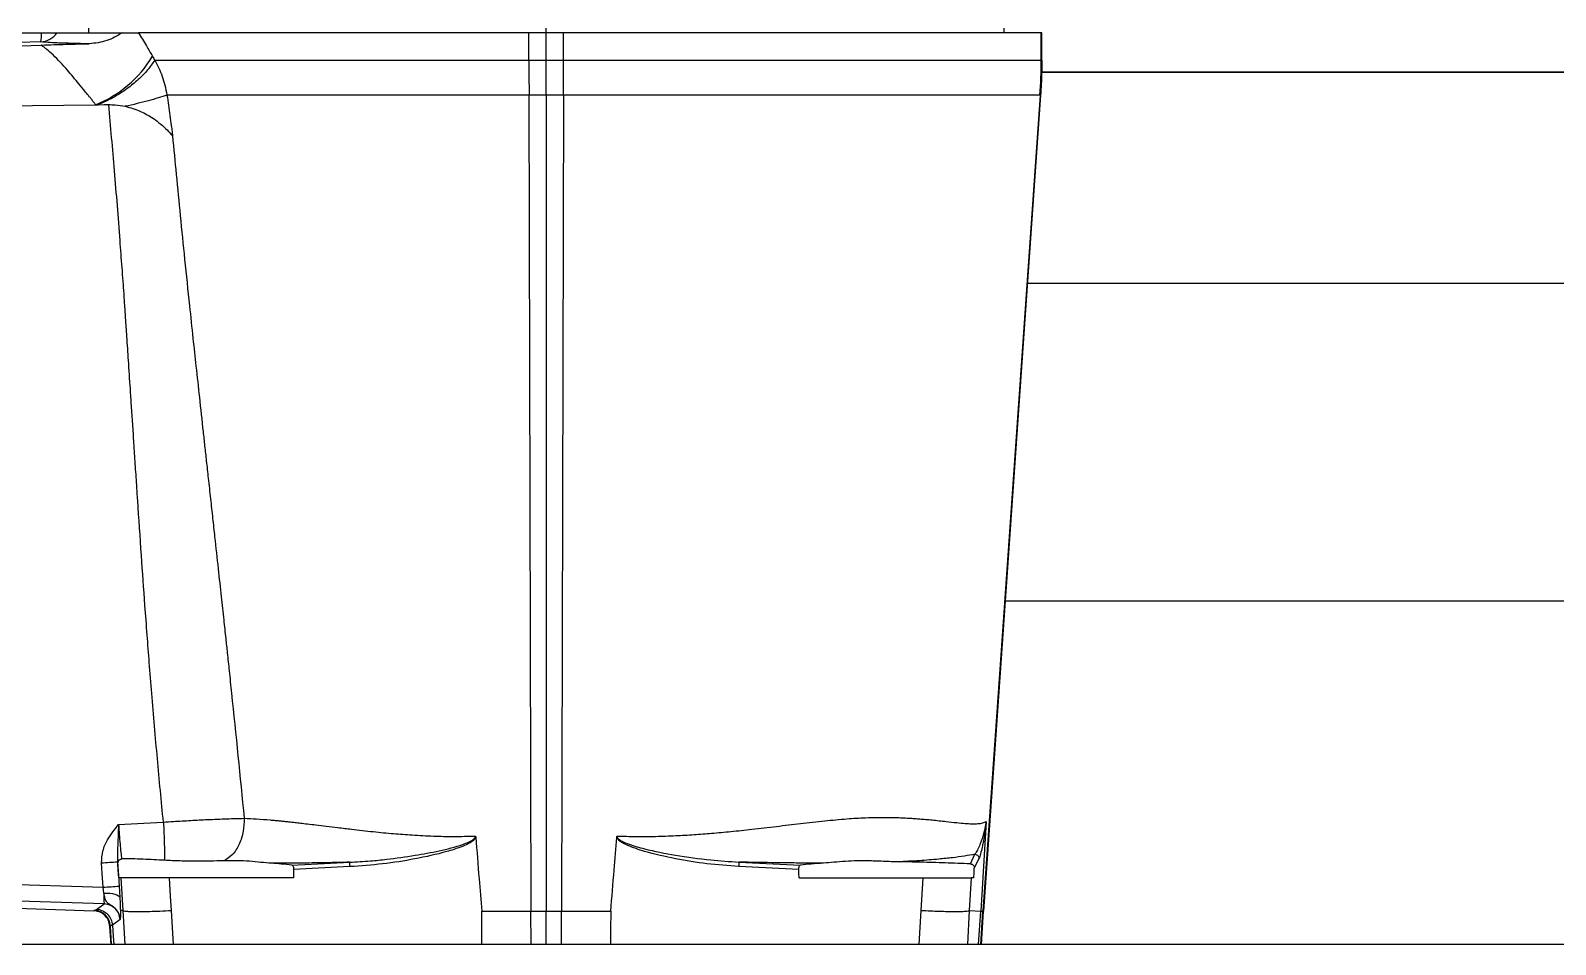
# Model space of a CAD drawing. Header units: millimetres. Extents: x 126 to 938, y 244 to 707.
# Drawn here: x 764.68 to 783, y 292.74 to 303.71 of the extents above; entities that cross this region are included whole.
import ezdxf

# ---------------------------------------------------------------- set-up
doc = ezdxf.new("R2010")
doc.units = ezdxf.units.MM

msp = doc.modelspace()

# ---------------------------------------------------------------- linework, layer by layer
at = {"color": 7, "linetype": 'Continuous', "lineweight": 25}
for p, q in [((764.807, 303.576), (764.058, 303.551)), ((764.067, 303.685), (764.816, 303.685)), ((764.816, 303.685), (765.001, 303.685)), ((765.001, 303.685), (765.786, 303.685)), ((765.38, 303.74), (765.38, 303.685)), ((765.786, 303.685), (765.984, 303.685)), ((770.673, 303.685), (765.984, 303.685)), ((770.673, 303.355), (770.673, 303.685)), ((770.88, 303.685), (770.673, 303.685)), ((770.88, 303.685), (770.88, 303.74)), ((770.88, 303.355), (770.88, 303.685)), ((771.088, 303.685), (770.88, 303.685)), ((771.088, 303.355), (771.088, 303.685)), ((776.827, 303.685), (771.088, 303.685)), ((776.38, 303.685), (776.38, 303.74)), ((776.827, 303.355), (776.827, 303.685)), ((776.834, 303.685), (776.827, 303.685)), ((776.834, 303.355), (776.834, 303.685)), ((766.177, 303.355), (770.673, 303.355)), ((770.673, 303.355), (770.88, 303.355)), ((770.88, 302.937), (770.88, 303.355)), ((770.88, 303.355), (771.088, 303.355)), ((771.088, 303.355), (776.827, 303.355)), ((776.827, 303.355), (776.834, 303.355)), ((839.929, 303.213), (776.831, 303.213)), ((776.831, 303.213), (839.929, 303.213)), ((770.673, 302.937), (766.324, 302.937)), ((770.88, 302.937), (770.673, 302.937)), ((770.673, 302.937), (770.697, 293.135)), ((771.087, 302.937), (770.88, 302.937)), ((770.88, 302.937), (770.88, 293.135)), ((771.087, 302.937), (771.064, 293.135)), ((776.812, 302.937), (771.087, 302.937)), ((776.812, 302.937), (776.127, 293.135)), ((776.819, 302.937), (776.134, 293.135)), ((776.819, 302.937), (776.812, 302.937)), ((840.1, 300.673), (776.661, 300.673)), ((776.394, 296.863), (840.366, 296.863)), ((776.166, 294.214), (776.1, 293.135)), ((767.824, 293.689), (768.521, 293.723)), ((768.522, 293.67), (767.846, 293.637)), ((773.914, 293.637), (773.192, 293.672)), ((773.193, 293.725), (773.936, 293.689)), ((775.976, 293.703), (776.031, 293.819)), ((776.078, 293.766), (776.023, 293.65)), ((762.88, 293.513), (765.558, 293.422)), ((765.773, 293.535), (765.745, 293.535)), ((765.797, 293.144), (765.773, 293.535)), ((766.351, 293.535), (765.773, 293.535)), ((767.843, 293.535), (766.351, 293.535)), ((773.917, 293.535), (775.41, 293.535)), ((775.386, 293.145), (775.41, 293.535)), ((775.41, 293.535), (775.987, 293.535)), ((775.987, 293.535), (775.963, 293.143)), ((776.016, 293.535), (775.987, 293.535)), ((765.569, 293.222), (762.88, 293.313)), ((765.567, 293.353), (765.558, 293.422)), ((762.694, 293.236), (765.446, 293.14)), ((765.446, 293.14), (765.452, 293.145)), ((765.479, 293.154), (765.569, 293.222)), ((765.822, 292.735), (765.797, 293.144)), ((766.375, 293.145), (766.399, 292.735)), ((770.105, 293.135), (770.697, 293.135)), ((770.697, 293.135), (770.88, 293.135)), ((770.698, 292.735), (770.697, 293.135)), ((770.88, 293.135), (771.064, 293.135)), ((770.88, 292.735), (770.88, 293.135)), ((771.063, 292.735), (771.064, 293.135)), ((771.064, 293.135), (771.656, 293.135)), ((775.361, 292.735), (775.386, 293.145)), ((775.963, 293.143), (775.939, 292.735)), ((775.963, 293.143), (776.1, 293.135)), ((776.075, 292.735), (776.1, 293.135)), ((776.1, 293.135), (776.127, 293.135)), ((776.103, 292.735), (776.127, 293.135)), ((776.109, 292.735), (776.134, 293.135)), ((776.127, 293.135), (776.134, 293.135)), ((765.644, 292.957), (765.638, 292.953)), ((765.652, 292.735), (765.638, 292.953)), ((765.658, 292.735), (765.644, 292.957)), ((765.762, 293.035), (765.671, 292.966)), ((765.762, 293.042), (765.762, 293.035)), ((854.1, 292.735), (762.66, 292.735))]:
    msp.add_line(p, q, dxfattribs=at)
at = {"color": 7, "linetype": 'Continuous', "lineweight": 25, "flags": 128}
for points in [[(762.88, 303.471), (763.963, 303.509), (764.814, 303.538)], [(762.88, 302.787), (764.329, 302.806), (765.467, 302.82)], [(765.467, 302.82), (765.484, 302.82), (765.497, 302.821)], [(765.497, 302.821), (765.568, 302.822), (765.598, 302.822), (765.612, 302.822), (765.618, 302.822), (765.621, 302.822), (765.623, 302.822), (765.623, 302.822), (765.624, 302.822), (765.624, 302.822)], [(765.743, 294.178), (766.045, 294.193), (766.282, 294.205)], [(765.558, 293.422), (765.547, 293.586), (765.539, 293.715)], [(765.731, 293.728), (765.742, 293.564), (765.75, 293.435)], [(765.745, 293.535), (765.739, 293.629), (765.734, 293.703)], [(766.351, 293.535), (766.364, 293.316), (766.375, 293.145)], [(767.846, 293.637), (767.845, 293.58), (767.843, 293.535)], [(773.917, 293.535), (773.916, 293.592), (773.914, 293.637)], [(776.016, 293.535), (776.02, 293.599), (776.023, 293.65)], [(765.567, 293.353), (765.604, 293.353), (765.639, 293.351), (765.671, 293.346), (765.699, 293.34), (765.723, 293.331), (765.741, 293.321), (765.753, 293.31), (765.758, 293.298)], [(765.797, 293.144), (765.779, 293.143), (765.764, 293.142)], [(770.107, 292.735), (770.106, 292.959), (770.105, 293.135)], [(771.656, 293.135), (771.654, 292.911), (771.653, 292.735)], [(765.671, 292.966), (765.679, 292.837), (765.685, 292.735)]]:
    msp.add_lwpolyline(points, dxfattribs=at)
at = {"color": 7, "linetype": 'Continuous', "lineweight": 25}
for centre, radius, start, end in [((764.797, 303.821), 0.245, 272.4947, 326.2669), ((764.472, 303.659), 0.346, 346.1129, 4.2884), ((764.951, 304.118), 1.396, 291.6483, 329.178), ((942.889, 303.356), 172.216, 180.00014, 180.13939), ((598.872, 303.356), 172.216, 359.86061, 359.99986), ((770.819, 303.355), 6.007, 356.0038, 359.9989), ((764.1, 316.834), 23.163, 273.5606, 274.0378), ((764.12, 316.527), 23.149, 273.5604, 274.0379), ((766.44, 293.3), 0.875, 176.5107, 185.1419), ((765.445, 292.945), 0.2, 3.5471, 87.937), ((765.796, 293.144), 0.00119, 358.7128, 8.2237)]:
    msp.add_arc(centre, radius, start, end, dxfattribs=at)
for points, knots in [([(765.39, 303.553), (765.32, 303.554), (765.192, 303.557), (765.026, 303.562), (764.902, 303.568), (764.836, 303.574), (764.807, 303.576)], [0, 0, 0, 0, 0.360523, 0.659851, 0.850165, 1, 1, 1, 1]), ([(765.786, 303.685), (765.726, 303.649), (765.604, 303.575), (765.462, 303.561), (765.39, 303.553)], [0, 0, 0, 0, 0.492855, 1, 1, 1, 1]), ([(765.984, 303.685), (766.015, 303.633), (766.071, 303.539), (766.126, 303.445), (766.151, 303.403)], [0, 0, 0, 0, 0.555004, 1, 1, 1, 1]), ([(764.814, 303.538), (764.865, 303.54), (764.965, 303.543), (765.113, 303.547), (765.254, 303.551), (765.346, 303.552), (765.39, 303.553)], [0, 0, 0, 0, 0.266154, 0.521705, 0.76731, 1, 1, 1, 1]), ([(764.823, 303.529), (764.823, 303.529), (764.823, 303.529), (764.823, 303.529), (764.823, 303.529), (764.823, 303.529), (764.823, 303.529), (764.823, 303.529), (764.822, 303.529), (764.822, 303.53), (764.821, 303.53), (764.82, 303.532), (764.817, 303.535), (764.815, 303.537), (764.814, 303.538)], [0, 0, 0, 0, 0.0016896, 0.002919, 0.0053353, 0.0096781, 0.0172479, 0.0307839, 0.055033, 0.0982922, 0.1757009, 0.3136895, 0.5602006, 1, 1, 1, 1]), ([(765.449, 302.847), (765.445, 302.851), (765.439, 302.858), (765.429, 302.872), (765.413, 302.891), (765.385, 302.926), (765.335, 302.988), (765.248, 303.095), (765.122, 303.247), (764.994, 303.386), (764.896, 303.473), (764.855, 303.506), (764.837, 303.519), (764.829, 303.524), (764.825, 303.527), (764.824, 303.528), (764.823, 303.529)], [0, 0, 0, 0, 0.017336, 0.030956, 0.055274, 0.098636, 0.175701, 0.31142, 0.544526, 0.814726, 0.921689, 0.966181, 0.985236, 0.993521, 0.997146, 1, 1, 1, 1]), ([(766.151, 303.403), (766.156, 303.394), (766.165, 303.378), (766.173, 303.362), (766.177, 303.355)], [0, 0, 0, 0, 0.556135, 1, 1, 1, 1]), ([(766.177, 303.355), (766.149, 303.316), (766.091, 303.232), (765.979, 303.119), (765.84, 303.006), (765.679, 302.902), (765.557, 302.847), (765.497, 302.821)], [0, 0, 0, 0, 0.1647838, 0.3478042, 0.5426571, 0.7760065, 1, 1, 1, 1]), ([(766.177, 303.355), (766.194, 303.324), (766.228, 303.262), (766.268, 303.162), (766.3, 303.053), (766.316, 302.977), (766.324, 302.937)], [0, 0, 0, 0, 0.2354499, 0.478215, 0.7204286, 1, 1, 1, 1]), ([(776.834, 303.355), (776.833, 303.277), (776.832, 303.137), (776.823, 302.998), (776.819, 302.937)], [0, 0, 0, 0, 0.559998, 1, 1, 1, 1]), ([(765.467, 302.82), (765.463, 302.825), (765.457, 302.834), (765.451, 302.843), (765.449, 302.847)], [0, 0, 0, 0, 0.560045, 1, 1, 1, 1]), ([(766.324, 302.937), (766.29, 302.925), (766.216, 302.901), (766.097, 302.867), (765.964, 302.833), (765.871, 302.812), (765.824, 302.802)], [0, 0, 0, 0, 0.207908, 0.450669, 0.71865, 1, 1, 1, 1]), ([(766.324, 302.937), (766.337, 302.855), (766.356, 302.733), (766.374, 302.587), (766.384, 302.51), (766.389, 302.47), (766.391, 302.452), (766.391, 302.448), (766.391, 302.447), (766.391, 302.447), (766.391, 302.446), (766.391, 302.446)], [0, 0, 0, 0, 0.498237, 0.747746, 0.893987, 0.972476, 0.992607, 0.997894, 0.999346, 0.99977, 1, 1, 1, 1]), ([(765.624, 302.822), (765.65, 302.822), (765.718, 302.821), (765.784, 302.809), (765.824, 302.802)], [0, 0, 0, 0, 0.391161, 1, 1, 1, 1]), ([(766.282, 294.205), (766.269, 294.331), (766.244, 294.585), (766.209, 294.969), (766.174, 295.358), (766.142, 295.743), (766.113, 296.108), (766.086, 296.46), (766.054, 296.89), (766.016, 297.429), (765.983, 297.911), (765.959, 298.277), (765.944, 298.505), (765.928, 298.75), (765.913, 298.984), (765.898, 299.201), (765.881, 299.455), (765.863, 299.732), (765.844, 300.017), (765.829, 300.244), (765.818, 300.399), (765.812, 300.494), (765.806, 300.584), (765.797, 300.706), (765.785, 300.866), (765.773, 301.029), (765.744, 301.417), (765.697, 302.014), (765.648, 302.558), (765.624, 302.822)], [0, 0, 0, 0, 0.043975, 0.088562, 0.133764, 0.17958, 0.222541, 0.260917, 0.302308, 0.371952, 0.448752, 0.470049, 0.499178, 0.528089, 0.555175, 0.580438, 0.603876, 0.643555, 0.676584, 0.702965, 0.722696, 0.730378, 0.736235, 0.753782, 0.772892, 0.791819, 0.810565, 0.90789, 1, 1, 1, 1]), ([(765.824, 302.802), (765.855, 302.794), (765.916, 302.778), (766.032, 302.733), (766.144, 302.67), (766.249, 302.59), (766.325, 302.521), (766.37, 302.471), (766.391, 302.446)], [0, 0, 0, 0, 0.138898, 0.280301, 0.544721, 0.705366, 0.855765, 1, 1, 1, 1]), ([(766.391, 302.446), (766.406, 302.292), (766.436, 301.973), (766.484, 301.479), (766.537, 300.953), (766.589, 300.462), (766.634, 300.034), (766.674, 299.667), (766.715, 299.294), (766.75, 298.974), (766.777, 298.72), (766.798, 298.534), (766.821, 298.322), (766.847, 298.092), (766.872, 297.858), (766.903, 297.577), (766.937, 297.263), (766.974, 296.93), (767.004, 296.651), (767.028, 296.427), (767.05, 296.223), (767.073, 296.005), (767.143, 295.343), (767.202, 294.752), (767.252, 294.251)], [0, 0, 0, 0, 0.056321, 0.1166, 0.180838, 0.24866, 0.296614, 0.337416, 0.382985, 0.433322, 0.454401, 0.476217, 0.501555, 0.531901, 0.5605, 0.587354, 0.634653, 0.675327, 0.709378, 0.736804, 0.757607, 0.783796, 0.816703, 1, 1, 1, 1]), ([(766.282, 294.205), (766.322, 294.208), (766.397, 294.213), (766.506, 294.219), (766.61, 294.225), (766.711, 294.231), (766.857, 294.238), (767.037, 294.245), (767.183, 294.249), (767.252, 294.251)], [0, 0, 0, 0, 0.123513, 0.232638, 0.339135, 0.443686, 0.546868, 0.788591, 1, 1, 1, 1]), ([(767.252, 294.251), (767.25, 294.199), (767.247, 294.092), (767.199, 293.943), (767.123, 293.813), (767.044, 293.763), (767.009, 293.74)], [0, 0, 0, 0, 0.263042, 0.535273, 0.78714, 1, 1, 1, 1]), ([(767.252, 294.251), (767.301, 294.249), (767.406, 294.244), (767.526, 294.235), (767.612, 294.227), (767.66, 294.223), (767.709, 294.218), (767.759, 294.213), (767.81, 294.207), (767.867, 294.201), (767.934, 294.193), (768.018, 294.183), (768.121, 294.171), (768.243, 294.156), (768.385, 294.139), (768.574, 294.116), (768.796, 294.09), (769.039, 294.067), (769.28, 294.049), (769.521, 294.036), (769.775, 294.031), (769.943, 294.035), (770.03, 294.037)], [0, 0, 0, 0, 0.05323, 0.112756, 0.129431, 0.146569, 0.164174, 0.182253, 0.200811, 0.219853, 0.243555, 0.273784, 0.31075, 0.354689, 0.405857, 0.464519, 0.559306, 0.646999, 0.726927, 0.818678, 0.906758, 1, 1, 1, 1]), ([(771.731, 294.037), (771.806, 294.035), (771.961, 294.031), (772.196, 294.033), (772.429, 294.041), (772.653, 294.054), (772.874, 294.071), (773.105, 294.093), (773.365, 294.12), (773.645, 294.153), (773.936, 294.189), (774.218, 294.22), (774.478, 294.245), (774.691, 294.258), (774.865, 294.263), (774.978, 294.262), (775.055, 294.26), (775.096, 294.259), (775.136, 294.258), (775.177, 294.256), (775.217, 294.254), (775.261, 294.251), (775.312, 294.248), (775.372, 294.243), (775.441, 294.238), (775.518, 294.231), (775.6, 294.222), (775.7, 294.211), (775.804, 294.199), (775.906, 294.19), (775.991, 294.184), (776.061, 294.185), (776.121, 294.192), (776.152, 294.207), (776.166, 294.214)], [0, 0, 0, 0, 0.050948, 0.103832, 0.158524, 0.208069, 0.255241, 0.307494, 0.364381, 0.43157, 0.496928, 0.562341, 0.622511, 0.672789, 0.705823, 0.739905, 0.748949, 0.758025, 0.767125, 0.776237, 0.785354, 0.794465, 0.805804, 0.819446, 0.835135, 0.852557, 0.871342, 0.891056, 0.919788, 0.942348, 0.959725, 0.976853, 0.989955, 1, 1, 1, 1]), ([(765.539, 293.715), (765.541, 293.764), (765.546, 293.861), (765.62, 294.02), (765.696, 294.118), (765.743, 294.178)], [0, 0, 0, 0, 0.280022, 0.558988, 1, 1, 1, 1]), ([(765.743, 294.178), (765.74, 294.127), (765.737, 294.033), (765.73, 293.882), (765.731, 293.784), (765.731, 293.728)], [0, 0, 0, 0, 0.342715, 0.628403, 1, 1, 1, 1]), ([(765.743, 294.178), (765.745, 294.137), (765.751, 294.058), (765.76, 293.946), (765.769, 293.848), (765.776, 293.788), (765.779, 293.762)], [0, 0, 0, 0, 0.2944964, 0.569478, 0.809095, 1, 1, 1, 1]), ([(766.282, 294.205), (766.284, 294.16), (766.288, 294.07), (766.292, 293.943), (766.295, 293.835), (766.294, 293.771), (766.294, 293.746)], [0, 0, 0, 0, 0.295789, 0.586737, 0.832322, 1, 1, 1, 1]), ([(768.521, 293.723), (768.603, 293.728), (768.75, 293.736), (769.011, 293.763), (769.288, 293.801), (769.594, 293.858), (769.81, 293.91), (769.946, 293.963), (769.997, 293.989), (770.022, 294.013), (770.029, 294.026), (770.03, 294.034), (770.03, 294.037)], [0, 0, 0, 0, 0.157731, 0.281806, 0.503141, 0.691604, 0.879836, 0.926388, 0.971964, 0.986421, 0.99333, 1, 1, 1, 1]), ([(770.03, 294.037), (770.031, 294.035), (770.033, 294.03), (770.034, 294.025), (770.034, 294.022)], [0, 0, 0, 0, 0.49999, 1, 1, 1, 1]), ([(771.727, 294.022), (771.727, 294.025), (771.728, 294.03), (771.73, 294.035), (771.731, 294.037)], [0, 0, 0, 0, 0.559316, 1, 1, 1, 1]), ([(771.731, 294.037), (771.731, 294.034), (771.731, 294.027), (771.738, 294.014), (771.756, 293.995), (771.803, 293.967), (771.906, 293.926), (772.12, 293.866), (772.448, 293.802), (772.827, 293.749), (773.081, 293.732), (773.193, 293.725)], [0, 0, 0, 0, 0.006673, 0.013555, 0.027866, 0.058045, 0.119983, 0.245407, 0.496896, 0.778687, 1, 1, 1, 1]), ([(776.031, 293.819), (776.035, 293.824), (776.044, 293.836), (776.057, 293.857), (776.072, 293.885), (776.085, 293.915), (776.097, 293.944), (776.107, 293.969), (776.114, 293.99), (776.121, 294.01), (776.127, 294.028), (776.132, 294.046), (776.137, 294.063), (776.141, 294.079), (776.145, 294.094), (776.149, 294.108), (776.152, 294.122), (776.155, 294.135), (776.157, 294.148), (776.159, 294.16), (776.161, 294.172), (776.162, 294.181), (776.164, 294.19), (776.165, 294.201), (776.165, 294.209), (776.166, 294.214)], [0, 0, 0, 0, 0.045652, 0.108378, 0.176915, 0.267783, 0.345543, 0.400967, 0.453906, 0.503894, 0.55056, 0.593599, 0.63486, 0.674263, 0.71169, 0.747021, 0.780434, 0.812046, 0.841786, 0.873133, 0.902407, 0.922832, 0.942297, 0.96782, 1, 1, 1, 1]), ([(776.165, 294.202), (776.165, 294.195), (776.164, 294.184), (776.162, 294.166), (776.159, 294.146), (776.156, 294.123), (776.153, 294.1), (776.15, 294.079), (776.147, 294.059), (776.143, 294.038), (776.137, 294.005), (776.129, 293.96), (776.115, 293.895), (776.101, 293.83), (776.085, 293.784), (776.078, 293.766)], [0, 0, 0, 0, 0.045187, 0.079141, 0.11978, 0.181246, 0.232681, 0.275773, 0.323166, 0.371626, 0.41941, 0.550988, 0.675667, 0.869532, 1, 1, 1, 1]), ([(770.034, 294.022), (770.028, 294.012), (770.017, 293.992), (769.983, 293.967), (769.929, 293.936), (769.828, 293.894), (769.617, 293.828), (769.304, 293.759), (768.915, 293.698), (768.653, 293.679), (768.522, 293.67)], [0, 0, 0, 0, 0.021944, 0.043939, 0.078497, 0.140148, 0.250344, 0.500084, 0.749926, 1, 1, 1, 1]), ([(770.034, 294.022), (770.047, 293.857), (770.07, 293.561), (770.094, 293.265), (770.105, 293.135)], [0, 0, 0, 0, 0.559998, 1, 1, 1, 1]), ([(771.656, 293.135), (771.669, 293.301), (771.694, 293.596), (771.717, 293.892), (771.727, 294.022)], [0, 0, 0, 0, 0.5600009, 1, 1, 1, 1]), ([(773.192, 293.672), (773.065, 293.682), (772.811, 293.7), (772.433, 293.761), (772.115, 293.834), (771.895, 293.906), (771.792, 293.957), (771.746, 293.99), (771.733, 294.011), (771.727, 294.022)], [0, 0, 0, 0, 0.250159, 0.5000777, 0.7499519, 0.8901111, 0.9517496, 0.9759881, 1, 1, 1, 1]), ([(765.734, 293.703), (765.734, 293.707), (765.733, 293.716), (765.732, 293.724), (765.731, 293.728)], [0, 0, 0, 0, 0.544299, 1, 1, 1, 1]), ([(765.734, 293.703), (765.734, 293.71), (765.735, 293.724), (765.742, 293.74), (765.751, 293.75), (765.76, 293.757), (765.769, 293.761), (765.776, 293.761), (765.779, 293.762)], [0, 0, 0, 0, 0.248437, 0.49816, 0.625994, 0.74935, 0.874978, 1, 1, 1, 1]), ([(766.294, 293.746), (766.252, 293.748), (766.167, 293.753), (766.037, 293.76), (765.908, 293.763), (765.821, 293.762), (765.779, 293.762)], [0, 0, 0, 0, 0.246284, 0.495108, 0.756009, 1, 1, 1, 1]), ([(767.009, 293.74), (766.953, 293.739), (766.838, 293.736), (766.663, 293.736), (766.48, 293.737), (766.357, 293.743), (766.294, 293.746)], [0, 0, 0, 0, 0.2347038, 0.4808119, 0.7365609, 1, 1, 1, 1]), ([(767.579, 293.711), (767.537, 293.714), (767.449, 293.722), (767.313, 293.736), (767.164, 293.743), (767.061, 293.741), (767.009, 293.74)], [0, 0, 0, 0, 0.22065, 0.461569, 0.722133, 1, 1, 1, 1]), ([(768.521, 293.723), (768.426, 293.721), (768.242, 293.717), (767.928, 293.712), (767.709, 293.711), (767.579, 293.711)], [0, 0, 0, 0, 0.301462, 0.586227, 1, 1, 1, 1]), ([(767.824, 293.689), (767.782, 293.693), (767.7, 293.702), (767.618, 293.708), (767.579, 293.711)], [0, 0, 0, 0, 0.523047, 1, 1, 1, 1]), ([(767.824, 293.689), (767.827, 293.687), (767.835, 293.684), (767.84, 293.675), (767.843, 293.665), (767.845, 293.656), (767.846, 293.647), (767.846, 293.64), (767.846, 293.637)], [0, 0, 0, 0, 0.16095, 0.378635, 0.518145, 0.666914, 0.831259, 1, 1, 1, 1]), ([(768.522, 293.67), (768.521, 293.676), (768.521, 293.688), (768.52, 293.704), (768.52, 293.715), (768.52, 293.721), (768.521, 293.723)], [0, 0, 0, 0, 0.359529, 0.67454, 0.898826, 1, 1, 1, 1]), ([(773.193, 293.725), (773.193, 293.723), (773.194, 293.718), (773.194, 293.706), (773.193, 293.691), (773.193, 293.679), (773.192, 293.672)], [0, 0, 0, 0, 0.101127, 0.325471, 0.640477, 1, 1, 1, 1]), ([(774.211, 293.712), (774.148, 293.712), (774.022, 293.713), (773.836, 293.714), (773.559, 293.718), (773.346, 293.722), (773.193, 293.725)], [0, 0, 0, 0, 0.1854192, 0.3702518, 0.5498788, 1, 1, 1, 1]), ([(773.914, 293.637), (773.914, 293.64), (773.914, 293.647), (773.915, 293.656), (773.917, 293.665), (773.921, 293.675), (773.926, 293.684), (773.933, 293.687), (773.936, 293.689)], [0, 0, 0, 0, 0.168097, 0.331984, 0.48078, 0.620444, 0.838915, 1, 1, 1, 1]), ([(774.211, 293.712), (774.162, 293.709), (774.07, 293.703), (773.979, 293.693), (773.936, 293.689)], [0, 0, 0, 0, 0.536249, 1, 1, 1, 1]), ([(775.103, 293.728), (775.083, 293.728), (775.035, 293.729), (774.951, 293.732), (774.858, 293.736), (774.768, 293.739), (774.69, 293.74), (774.593, 293.739), (774.475, 293.735), (774.34, 293.723), (774.252, 293.716), (774.211, 293.712)], [0, 0, 0, 0, 0.066889, 0.162016, 0.283411, 0.376518, 0.464384, 0.547133, 0.702665, 0.860528, 1, 1, 1, 1]), ([(776.031, 293.819), (775.989, 293.811), (775.899, 293.795), (775.754, 293.776), (775.574, 293.757), (775.355, 293.74), (775.19, 293.732), (775.103, 293.728)], [0, 0, 0, 0, 0.137445, 0.29225, 0.469876, 0.720713, 1, 1, 1, 1]), ([(775.976, 293.703), (775.875, 293.707), (775.676, 293.715), (775.385, 293.724), (775.196, 293.727), (775.103, 293.728)], [0, 0, 0, 0, 0.347489, 0.682316, 1, 1, 1, 1]), ([(775.976, 293.703), (775.979, 293.702), (775.986, 293.702), (775.998, 293.697), (776.011, 293.687), (776.02, 293.673), (776.023, 293.66), (776.023, 293.653), (776.023, 293.65)], [0, 0, 0, 0, 0.129212, 0.255642, 0.499246, 0.74053, 0.868108, 1, 1, 1, 1]), ([(776.031, 293.819), (776.038, 293.818), (776.052, 293.815), (776.069, 293.801), (776.077, 293.783), (776.078, 293.772), (776.078, 293.766)], [0, 0, 0, 0, 0.27044, 0.562992, 0.790264, 1, 1, 1, 1]), ([(765.762, 293.042), (765.761, 293.05), (765.76, 293.062), (765.755, 293.08), (765.749, 293.097), (765.74, 293.118), (765.726, 293.141), (765.706, 293.165), (765.68, 293.188), (765.65, 293.209), (765.615, 293.228), (765.588, 293.261), (765.576, 293.306), (765.57, 293.337), (765.567, 293.353)], [0, 0, 0, 0, 0.060815, 0.094537, 0.141103, 0.201317, 0.273119, 0.354135, 0.444, 0.541636, 0.641485, 0.754899, 0.868502, 1, 1, 1, 1]), ([(765.75, 293.435), (765.752, 293.409), (765.755, 293.363), (765.757, 293.318), (765.758, 293.298)], [0, 0, 0, 0, 0.567506, 1, 1, 1, 1]), ([(765.638, 292.953), (765.634, 292.979), (765.624, 293.034), (765.572, 293.095), (765.509, 293.132), (765.466, 293.138), (765.446, 293.14)], [0, 0, 0, 0, 0.271443, 0.562079, 0.788499, 1, 1, 1, 1]), ([(765.452, 293.145), (765.456, 293.147), (765.464, 293.151), (765.474, 293.153), (765.479, 293.154)], [0, 0, 0, 0, 0.447749, 1, 1, 1, 1]), ([(765.671, 292.967), (765.667, 292.99), (765.659, 293.039), (765.617, 293.097), (765.569, 293.131), (765.523, 293.15), (765.494, 293.153), (765.479, 293.154)], [0, 0, 0, 0, 0.241652, 0.499522, 0.706981, 0.842899, 1, 1, 1, 1]), ([(765.762, 293.035), (765.758, 293.059), (765.75, 293.108), (765.706, 293.167), (765.645, 293.211), (765.596, 293.218), (765.569, 293.222)], [0, 0, 0, 0, 0.248553, 0.499525, 0.733217, 1, 1, 1, 1]), ([(765.758, 293.298), (765.76, 293.267), (765.762, 293.215), (765.764, 293.163), (765.764, 293.142)], [0, 0, 0, 0, 0.599296, 1, 1, 1, 1]), ([(765.764, 293.142), (765.764, 293.142), (765.764, 293.142), (765.764, 293.139), (765.764, 293.135), (765.765, 293.128), (765.765, 293.117), (765.765, 293.099), (765.765, 293.078), (765.764, 293.061), (765.763, 293.051), (765.763, 293.047), (765.762, 293.046), (765.762, 293.044), (765.762, 293.043), (765.762, 293.042)], [0, 0, 0, 0, 0.000513, 0.001744, 0.068562, 0.127621, 0.230267, 0.399728, 0.655679, 0.863643, 0.930487, 0.95443, 0.965324, 0.976646, 1, 1, 1, 1]), ([(765.797, 293.144), (765.801, 293.142), (765.811, 293.137), (765.837, 293.135), (765.879, 293.131), (765.94, 293.131), (766.022, 293.131), (766.124, 293.133), (766.244, 293.137), (766.33, 293.142), (766.375, 293.145)], [0, 0, 0, 0, 0.0181157, 0.0602158, 0.1318487, 0.2370401, 0.3780978, 0.5549941, 0.7645949, 1, 1, 1, 1]), ([(765.797, 293.144), (765.797, 293.144), (765.797, 293.144), (765.797, 293.144), (765.797, 293.144)], [0, 0, 0, 0, 0.560829, 1, 1, 1, 1]), ([(775.386, 293.145), (775.423, 293.143), (775.495, 293.139), (775.6, 293.135), (775.697, 293.132), (775.783, 293.131), (775.853, 293.131), (775.907, 293.134), (775.943, 293.135), (775.958, 293.141), (775.963, 293.143)], [0, 0, 0, 0, 0.191941, 0.375818, 0.545223, 0.694282, 0.81784, 0.911675, 0.972749, 1, 1, 1, 1]), ([(765.671, 292.967), (765.665, 292.965), (765.655, 292.963), (765.647, 292.959), (765.644, 292.957)], [0, 0, 0, 0, 0.669544, 1, 1, 1, 1]), ([(765.671, 292.966), (765.671, 292.966), (765.671, 292.967), (765.671, 292.967), (765.671, 292.967)], [0, 0, 0, 0, 0.563668, 1, 1, 1, 1])]:
    msp.add_open_spline(points, degree=3, knots=knots, dxfattribs=at)

doc.saveas('drawing.dxf')
